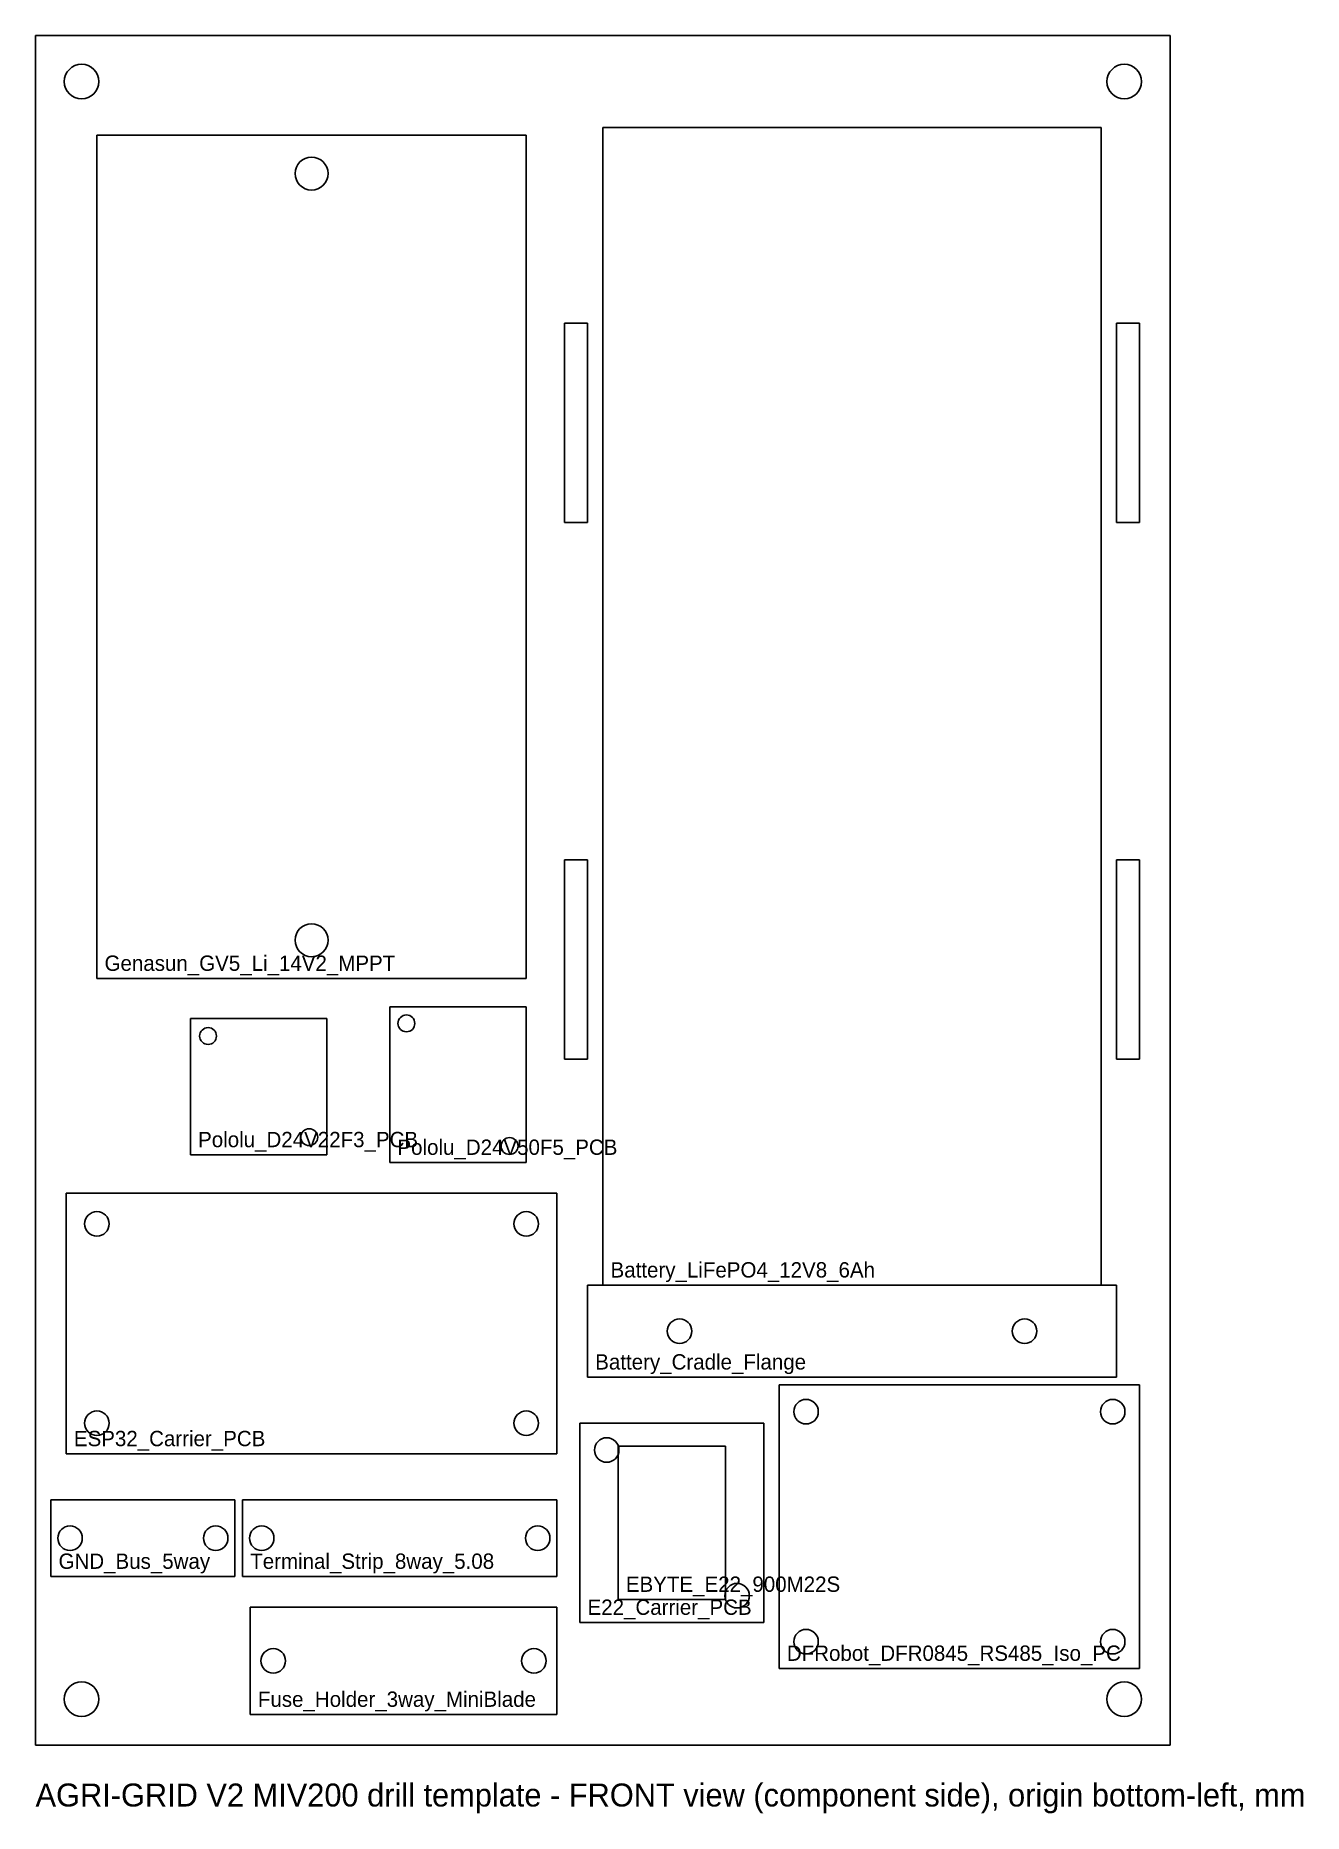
# Model space of a CAD drawing. Header units: metres. Extents: x 0 to 165, y -9 to 223.
import ezdxf

# ---------------------------------------------------------------- set-up
doc = ezdxf.new("R2010")
doc.units = ezdxf.units.M

msp = doc.modelspace()

# ---------------------------------------------------------------- linework, layer by layer
at = {"layer": 'COMPONENT_OUTLINES_REF'}
for p, q in [((64, 210), (8, 210)), ((8, 210), (8, 100)), ((64, 100), (64, 210)), ((139, 211), (74, 211)), ((74, 211), (74, 60)), ((139, 60), (139, 211)), ((8, 100), (64, 100)), ((64, 96.3), (46.2, 96.3)), ((46.2, 96.3), (46.2, 76)), ((64, 76), (64, 96.3)), ((38, 94.8), (20.2, 94.8)), ((20.2, 94.8), (20.2, 77)), ((38, 77), (38, 94.8)), ((20.2, 77), (38, 77)), ((46.2, 76), (64, 76)), ((68, 72), (4, 72)), ((4, 72), (4, 38)), ((68, 38), (68, 72)), ((141, 60), (72, 60)), ((72, 60), (72, 48)), ((74, 60), (139, 60)), ((141, 48), (141, 60)), ((72, 48), (141, 48)), ((144, 47), (97, 47)), ((97, 47), (97, 10)), ((144, 10), (144, 47)), ((95, 42), (71, 42)), ((71, 42), (71, 16)), ((95, 16), (95, 42)), ((4, 38), (68, 38)), ((90, 39), (76, 39)), ((76, 39), (76, 19)), ((90, 19), (90, 39)), ((26, 32), (2, 32)), ((2, 32), (2, 22)), ((26, 22), (26, 32)), ((68, 32), (27, 32)), ((27, 32), (27, 22)), ((68, 22), (68, 32)), ((2, 22), (26, 22)), ((27, 22), (68, 22)), ((76, 19), (90, 19)), ((68, 18), (28, 18)), ((28, 18), (28, 4)), ((68, 4), (68, 18)), ((71, 16), (95, 16)), ((97, 10), (144, 10)), ((28, 4), (68, 4))]:
    msp.add_line(p, q, dxfattribs=at)
at = {"layer": 'HOLES_D2_2'}
for centre in [(48.37, 94.15), (22.5, 92.5), (35.7, 79.3), (61.83, 78.15)]:
    msp.add_circle(centre, 1.1, dxfattribs=at)
at = {"layer": 'HOLES_D3_2'}
for centre in [(8, 68), (64, 68), (84, 54), (129, 54), (100.5, 43.5), (140.5, 43.5), (8, 42), (64, 42), (74.5, 38.5), (4.5, 27), (23.5, 27), (29.5, 27), (65.5, 27), (91.5, 19.5), (100.5, 13.5), (140.5, 13.5), (31, 11), (65, 11)]:
    msp.add_circle(centre, 1.6, dxfattribs=at)
at = {"layer": 'HOLES_D4_3'}
for centre in [(36, 205), (36, 105)]:
    msp.add_circle(centre, 2.15, dxfattribs=at)
at = {"layer": 'HOLES_D4_5'}
for centre in [(6, 217), (142, 217), (6, 6), (142, 6)]:
    msp.add_circle(centre, 2.25, dxfattribs=at)
at = {"layer": 'PLATE_OUTLINE'}
for p, q in [((148, 223), (0, 223)), ((0, 223), (0, 0)), ((148, 0), (148, 223)), ((0, 0), (148, 0))]:
    msp.add_line(p, q, dxfattribs=at)
at = {"layer": 'SLOTS'}
for p, q in [((72, 185.5), (69, 185.5)), ((69, 185.5), (69, 159.5)), ((72, 159.5), (72, 185.5)), ((144, 185.5), (141, 185.5)), ((141, 185.5), (141, 159.5)), ((144, 159.5), (144, 185.5)), ((69, 159.5), (72, 159.5)), ((141, 159.5), (144, 159.5)), ((72, 115.5), (69, 115.5)), ((69, 115.5), (69, 89.5)), ((72, 89.5), (72, 115.5)), ((144, 115.5), (141, 115.5)), ((141, 115.5), (141, 89.5)), ((144, 89.5), (144, 115.5)), ((69, 89.5), (72, 89.5)), ((141, 89.5), (144, 89.5))]:
    msp.add_line(p, q, dxfattribs=at)

# ---------------------------------------------------------------- texts
at = {"layer": 'COMPONENT_OUTLINES_REF'}
for s, p in [('Genasun_GV5_Li_14V2_MPPT', (9, 101)), ('Pololu_D24V22F3_PCB', (21.2, 78)), ('Pololu_D24V50F5_PCB', (47.2, 77)), ('Battery_LiFePO4_12V8_6Ah', (75, 61)), ('Battery_Cradle_Flange', (73, 49)), ('ESP32_Carrier_PCB', (5, 39)), ('GND_Bus_5way', (3, 23)), ('Terminal_Strip_8way_5.08', (28, 23)), ('EBYTE_E22_900M22S', (77, 20)), ('E22_Carrier_PCB', (72, 17)), ('DFRobot_DFR0845_RS485_Iso_PC', (98, 11)), ('Fuse_Holder_3way_MiniBlade', (29, 5))]:
    msp.add_text(s, height=2, dxfattribs=at).set_placement(p)
at = {"layer": 'NOTES'}
msp.add_text('AGRI-GRID V2 MIV200 drill template - FRONT view (component side), origin bottom-left, mm', height=3, dxfattribs=at).set_placement((0, -8))

doc.saveas('drawing.dxf')
